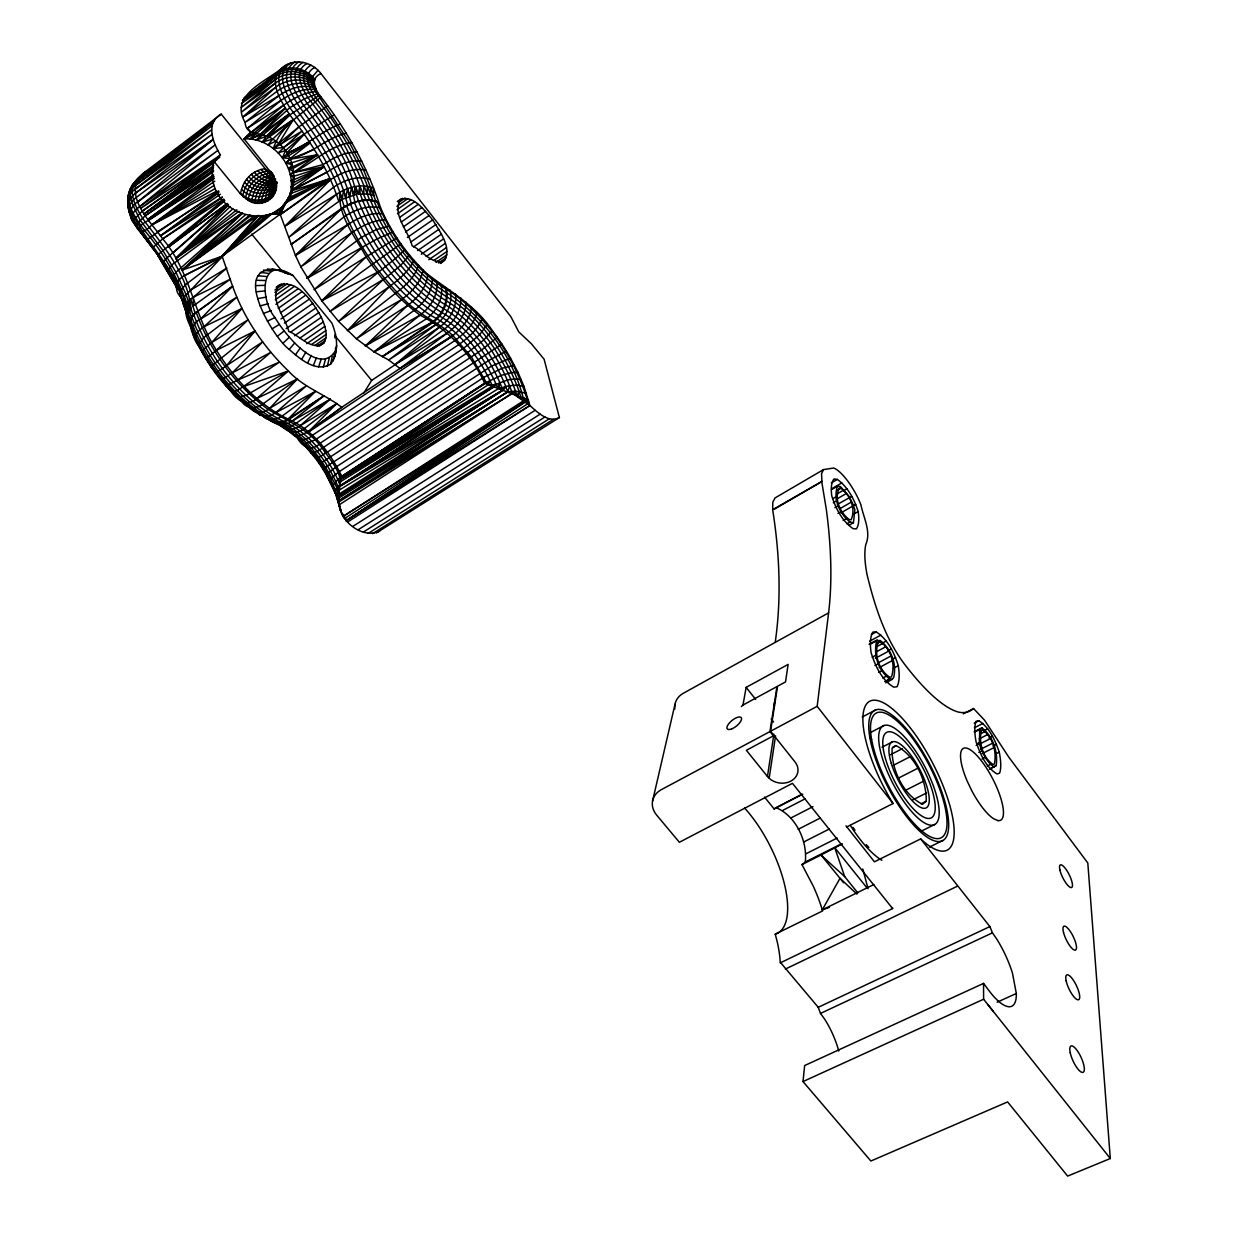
<?xml version="1.0" encoding="UTF-8"?>
<svg xmlns="http://www.w3.org/2000/svg" width="1238" height="1238" viewBox="0 0 1238 1238"><rect width="100%" height="100%" fill="white"/><g stroke="black" fill="none" stroke-linecap="round" stroke-linejoin="round"><path stroke-width="1.5" d="M487.323 324.325L479.617 334.755L464.281 347.785L320.116 443.219C311.403 452.86 300.586 446.175 296.609 435.884L306.606 446.098L311.419 453.17L317.191 451.499L467.949 352.366L483.779 339.97L492.384 330.685C476.197 306.018 450.462 291.688 427.714 274.325C407.658 255.802 391.595 232.976 380.623 207.984C367.531 166.944 346.3 128.845 319.543 95.125C314.437 88.703 310.552 77.994 320.921 73.537C312.719 62.534 295.619 57.753 284.106 66.434C268.414 80.64 228.535 94.506 245.078 122.345C246.13 135.453 257.906 132.218 266.572 136.134C282.96 142.122 293.948 159.006 293.87 176.291C294.984 240.868 198.451 219.977 214.004 161.42L220.426 155.029C213.106 143.004 204.935 123.026 221.246 114.144L265.257 168.693L273.025 175.162C259.438 175.657 250.478 187.836 247.956 200.154C260.924 209.315 279.742 197.647 276.198 181.769L275.563 190.25M471.477 307.132C470.332 319.667 460.582 329.215 451.421 336.844L399.967 368.46L388.686 359.995L374.031 351.871L356.405 338.794L338.578 321.4L321.725 300.788L300.819 266.82L295.48 255.461L280.159 214.251L281.165 208.03L289.413 196.687C298.992 168.476 273.304 137.108 244.087 138.904L272.128 173.939L275.749 183.456M427.714 274.325C426.971 287.17 417.732 298.002 407.782 305.322L356.405 338.794L401.576 299.611C411.372 292.323 420.982 282.481 423.117 270.008M320.921 73.537L510.876 316.68L518.768 331.892L531.365 343.762L544.086 359.19L559.39 417.531C548.527 423.442 537.493 412.177 529.864 405.538L523.999 386.426L517.979 372.375L511.542 372.592L501.111 375.423L484.739 383.254L341.719 476.29C330.438 452.799 313.152 430.437 288.934 419.434C255.322 403.665 230.191 374.031 211.713 342.524C193.391 308.819 188.315 268.878 162.72 238.857C151.036 222.175 126.787 200.262 138.408 178.195L214.576 120.426L136.784 180.206C130.795 184.973 128.009 192.849 127.777 200.339M129.371 206.916L129.309 209.207C123.521 194.629 134.246 179.727 145.62 171.525L221.246 114.144M895.972 745.57L892.103 748.309C891.314 769.634 903.106 794.579 922.558 804.298L926.256 801.203C926.612 779.971 915.114 755.66 895.972 745.57L892.552 747.35M181.831 298.002C173.196 290.976 175.657 280.005 184.679 275.44L222.252 256.622L185.282 284.926L180.222 291.394L179.711 293.36L191.395 327.73C186.675 321.803 192.54 314.545 197.631 311.218L232.605 286.226L222.097 256.266L257.937 215.35M197.941 341.58L196.424 340.605C190.482 331.583 185.685 317.439 197.724 311.465L232.605 286.226C244.025 318.429 263.864 347.352 288.408 370.982C303.279 387.308 324.65 394.164 341.75 407.302L399.967 368.46L452.752 335.498L471.508 357.132L487.246 384.136L489.923 380.484C476.909 353.805 457.503 328.906 430.545 315.35C392.075 288.779 363.709 248.823 346.532 205.694C355.879 200.525 368.166 197.786 378.317 202.227C366.061 197.446 351.917 201.902 341.224 208.603L291.147 244.397L346.532 205.694M297.043 437.509C318.243 456.899 334.755 482.557 340.636 510.845L334.956 491.734L336.334 488.298L339.893 485.822L339.955 484.445C328.859 458.261 310.15 433.254 283.564 421.462C240.868 400.122 210.027 358.974 193.809 314.792L196.285 312.533C209.887 350.911 235.235 385.312 268.104 409.376C287.154 420.997 309.098 429.307 322.36 448.496C329.509 458.648 338.918 469.047 340.605 481.628C339.026 490.233 338.082 499.162 339.816 507.812C343.22 524.092 364.003 538.7 379.648 531.087M142.277 211.141L219.745 157.226L143.995 213.957L213.509 167.857L145.125 215.845L135.917 224.728L137.975 229.138L158.712 256.018L134.044 223.413L134.277 219.296L142.277 211.141L220.426 155.029L140.823 208.324L217.888 150.432L139.848 206.437C135.979 209.64 129.603 214.716 132.466 220.364C127.607 210.739 124.481 196.455 134.957 189.29L211.559 129.835L135.035 185.793C120.241 198.142 135.87 218.677 144.366 230.206C165.907 255.601 182.156 285.405 191.426 317.392M127.885 200.138L128.504 209.098L132.683 219.018M279.262 284.972C268.584 299.302 285.653 317.64 288.748 331.366C298.853 334.864 312.1 351.917 323.814 343.034C328.828 335.065 324.666 325.068 321.338 317.253C313.26 302.645 295.371 275.192 276.167 287.154M276.198 181.769L276.074 187.34L274.093 194.536L275.888 185.746C268.367 196.765 251.144 194.939 242.911 185.685C246.61 176.492 255.368 169.699 265.257 168.693M892.335 679.322L889.673 678.935C878.113 670.331 873.177 654.515 876.69 640.665L880.187 640.479C891.02 649.037 896.977 663.614 893.712 677.31L892.335 679.322L885.743 682.819M335.962 349.874C319.729 378.519 283.579 332.697 274.975 317.532C259.965 300.2 259.253 253.635 292.926 275.47L331.815 322.994C337.185 335.699 339.475 352.366 330.732 364.003C316.139 373.102 299.782 358.726 289.166 349.41C272.283 337.046 228.751 262.518 279.061 270.178M242.911 185.685L241.534 189.383C250.54 199.163 270.085 199.767 276.105 186.458L275.006 192.354L276.074 187.34M963.35 713.831L973.548 708.554L984.55 720.191L1008.924 757.331L1087.815 863.01L1110.3 1158.52L1067.636 1176.1L1007.608 1101.913L870.871 1161.027L802.998 1081.563L804.654 1065.547L983.545 983.405L990.446 992.567A50.541 16.342 64.4 0 0 1016.321 993.495L1012.483 973.207A50.541 16.342 64.4 0 0 996.59 938.791L992.443 932.833L989.874 926.581L920.685 838.9L874.43 861.803L845.987 825.808M246.548 179.34C253.682 188.161 268.661 191.209 277.08 182.497L273.01 191.147L271.818 197.879L275.238 189.971M347.538 522.065L529.864 405.538L514.853 394.984L484.739 383.254C471.322 354.083 448.512 329.85 420.022 315.117C398.543 299.348 381.01 278.813 366.185 256.823C355.321 237 337.773 215.752 339.8 192.215C328.782 161.048 309.5 133.905 289.816 107.721C282.45 95.496 270.41 74.497 287.386 64.391M674.865 708.894A20.984 17.533 12.4 0 1 683.314 693.28L775.205 642.383C781.596 598.341 779.584 553.51 772.667 509.669L821.955 481.458L774.617 509.035M848.866 525.345L853.446 522.73L854.87 509.746L852.58 503.371L849.222 496.546L840.478 486.58L837.445 486.163L831.394 489.675M838.76 1051.047A48.7 19.684 65.7 0 0 824.616 1019.106L820.485 1013.442L818.225 1007.299L780.219 962.143A84.416 35.391 64.1 0 0 776.969 940.741L775.22 934.179L822.605 910.936L822.295 909.837A85.298 33.782 63.8 0 0 813.335 886.284L801.976 864.604L805.257 862.035C807.733 841.236 795.91 815.796 776.025 807.671L774.121 808.956L764.511 797.071M262.27 415.303C300.2 431.644 332.728 466.262 339.816 507.812L337.015 497.336L339.15 492.275C325.563 464.358 307.318 435.281 277.451 422.607C236.102 402.025 206.173 362.223 190.513 319.435L193.809 314.792M846.715 826.969L893.062 803.524L817.173 706.325L828.609 612.872A923.718 328.364 52.7 0 0 826.319 509.375L821.645 481.133M375.702 201.067L373.768 195.48L373.427 188.083C361.187 183.147 346.98 187.325 336.427 194.381L288.825 237.278L338.81 201.469C328.643 169.591 310.382 141.008 289.8 114.917C281.274 101.733 265.52 78.365 284.106 66.434M853.446 522.73L849.995 522.018C839.581 513.553 832.942 499.564 837.445 486.163M486.472 382.465L341.131 479.106L493.869 386.442L339.816 486.333L498.96 388.314L499.765 382.325C487.107 354.501 468.382 327.559 441.316 312.208C400.942 287.092 372.096 245.991 354.424 202.444L342.972 207.752C356.033 241.921 377.141 272.855 403.186 298.466C417.175 314.22 437.587 321.323 452.752 335.498M266.959 201.515L270.812 188.501L276.507 181.522C267.779 185.7 257.055 181.692 251.453 174.249M303.016 62.364C286.705 72.083 299.472 91.767 306.838 102.909C327.157 130.671 349.828 160.027 356.374 194.335L342.214 199.333L343.514 190.296C332.403 158.99 313.09 131.692 293.313 105.369C286.071 93.376 274.31 72.81 291.007 62.921M334.864 356.73L336.628 345.371M741.33 706.604L742.986 705.056L746.143 687.384L788.126 664.404L785.526 681.921L777.557 686.239L770.578 731.24L795.044 761.989A16.852 13.897 9.1 0 1 792.49 780.11A16.852 13.897 9.1 0 1 770.392 779.321L767.452 776.489L773.889 734.211M769.185 778.145L775.561 735.836M196.424 340.605C192.463 335.219 199.906 329.803 203.744 326.832L236.783 297.213L200.479 319.079C188.702 324.774 192.277 337.634 198.745 346.191C208.634 365.318 221.571 383.115 237.588 397.429L246.223 395.309L288.408 370.982L256.87 398.435C247.291 407.906 236.21 399.889 230.392 390.434L230.361 389.134M767.452 776.489L746.375 750.274L773.363 735.867L769.943 731.581L776.953 686.579L750.228 701.095M476.831 312.487C474.185 324.402 464.606 333.486 455.073 340.419L312.409 435.281C300.679 446.887 291.425 431.629 282.094 425.609C287.262 433.439 297.507 434.275 304.393 428.503L336.875 403.48L308.417 431.737L298.838 435.838L293.205 434.538M261.048 203.14C262.162 194.691 265.83 185.901 273.412 181.352C266.015 182.063 258.757 178.133 254.44 172.237M333.223 360.846L334.477 353.588M514.853 394.984L515.503 391.115C502.442 355.306 479.632 321.013 446.531 301.004C409.422 277.977 383.006 240.187 366.68 200.247L362.688 200.587C380.143 243.128 408.571 283.765 449.084 307.009C479.431 327.405 501.003 359.639 512.517 394.009L515.503 391.115L526.429 393.251M190.048 325.424C185.066 316.17 182.435 303.031 193.438 297.151L226.833 268.042L190.931 290.017L184.323 296.718L182.791 301.051L189.708 321.478M275.161 180.717L275.501 178.953L274.356 178.257M317.996 70.287L311.094 78.273L312.75 87.109L349.534 142.695L363.43 169.606L373.768 195.48L367.438 193.979L358.262 194.103L359.778 186.01C347.986 153.481 328.41 124.62 307.658 97.229C301.484 87.496 292.973 71.03 307.086 63.478M330.732 364.003L332.217 356.42M440.465 263.431C455.955 252.846 439.629 231.243 432.666 219.884C424.742 210.692 410.923 191.194 397.398 201.484M261.203 169.467L267.903 176.09L273.443 178.442C263.431 180.934 256.931 190.389 255.152 200.123L251.948 201.949C252.196 189.878 261.667 178.102 274.031 176.786L266.82 171.293C253.945 172.546 244.644 184.044 242.756 196.3C252.567 201.345 266.866 202.614 273.923 192.416L272.886 196.532M270.457 171.618L274.294 176.229M366.68 200.247L370.456 200.324C386.132 238.624 411.48 274.882 447.042 297.027C481.567 318.027 505.398 353.851 519.093 391.27L517.004 396.098L515.503 391.115L507.704 391.842L338.933 495.943L335.158 493.188L326.693 475.5L328.766 472.498L336.751 466.525L491.687 366.03L510.551 358.138L517.979 372.375M145.62 171.525L132.002 185.468L130.207 194.289L131.584 202.119L140.033 219.977L162.611 250.076L175.951 272.283L185.979 294.443L193.035 315.272M335.931 494.411L332.573 486.07L337.819 479.4L340.605 481.628L341.642 476.645L484.739 383.254L483.919 377.311L501.885 368.351L514.435 365.256M184.679 275.44L222.097 256.266L280.159 214.251L281.568 207.659L286.334 201.995L291.967 190.064L324.155 166.79L293.654 172.361L290.404 174.821L293.824 177.901L291.286 180.825L293.22 184.462L291.255 186.752L291.967 190.064L326.94 172.206C337.061 165.474 349.24 159.485 361.713 161.079M334.755 337.881L335.513 334.399M247.956 200.154L240.373 193.762L241.534 189.383M311.357 451.669L311.419 453.17M254.548 202.692L255.152 200.123L255.941 202.955L258.417 200.247C260.057 191.766 264.994 183.379 273.273 179.974L264.638 177.189L257.69 170.643M327.405 366.092L329.215 358.293M652.55 801.11L674.989 704.298M418.521 265.319C414.885 277.219 405.058 286.164 395.371 293.406L347.445 330.577L389.212 286.752C398.868 279.571 408.772 271.432 413.972 260.32M273.784 182.559L266.65 192.494L264.731 202.398L267.47 198.034L268.244 200.819L271.958 189.863L276.755 182.125C267.934 188.486 255.152 184.833 248.776 176.694M138.408 178.195C124.496 190.281 137.588 210.739 145.558 222.546C165.134 247.894 187.603 275.579 190.962 308.293L187.712 314.978C181.599 271.076 142.633 243.112 128.272 203.543L130.64 198.049L135.406 193.174L212.054 134.354L134.957 189.29M220.766 378.271C221.323 381.691 229.788 373.922 232.342 372.839L270.859 352.304L238.238 379.818L226.384 385.807L211.141 366.696L198.529 344.938L203.496 337.819L241.967 308.463L203.744 326.832M130.454 188.656L128.288 197.848L129.216 195.759M323.335 367.067L325.532 359.159M366.061 170.225C353.604 167.424 340.729 172.902 330.484 179.711L280.314 214.592L282.604 206.576L280.159 214.251L271.787 213.911L265.922 215.412L222.097 256.266L182.032 270.163L242.246 213.493M482.139 318.243C478.054 329.494 468.351 337.695 458.911 344.52L314.854 440.063L305.244 443.947L302.567 443.235L301.685 440.821M523.999 386.426L516.927 385.157L509.716 385.73L507.704 391.842L338.964 500.694L337.015 497.336L338.175 500.508M350.385 203.914C368.351 248.281 397.769 290.156 438.948 315.644C465.364 330.531 483.609 356.776 495.943 383.873L341.131 479.106L488.577 384.585L489.923 380.484L492.353 385.916L507.41 380.004L514.404 378.921L521.183 379.447M320.828 96.843C304.099 113.262 280.84 124.759 273.381 148.529L283.115 147.601L334.121 114.825M318.599 366.897L321.261 358.974M994.083 766.879C985.974 761.912 982.539 752.302 979.32 743.821L979.784 729.414L981.935 727.836C993.216 736.672 998.045 751.636 996.219 765.595L989.348 769.262M326.94 172.206L291.735 190.776L329.973 178.643L280.314 214.592L283.781 205.338M313.307 365.55L316.479 357.736M272.159 194.598L270.132 199.488L269.992 196.486M340.342 124.001C321.215 131.042 306.467 146.316 286.984 152.816L304.285 134.277L285.498 150.572L282.45 157.752L290.063 158.572C311.094 155.121 325.842 137.882 346.238 133.255M140.451 231.862L152.939 247.817M157.876 255.322L178.04 289.615L158.015 255.848L158.263 254.455L224.805 200.587L168.445 247.089L227.421 203.713M280.314 214.592L285.808 202.784L329.973 178.643L290.791 193.561L290.296 192.478M973.548 708.554C968.41 713.367 960.982 713.599 954.808 710.844A129.696 37.651 61 0 1 943.139 704.236A130.036 37.744 60.9 0 1 907.872 668.458C886.037 641.64 875.08 607.641 867.018 574.463A130.222 37.635 61.4 0 1 865.764 544.612C871.413 531.706 863.567 517.979 860.967 504.996A31.879 9.316 60 0 0 833.669 468.026L823.502 469.604L821.537 473.752L821.955 481.458M307.581 363.074L311.295 355.461M264.715 215.876L262.317 216.805L262.874 215.66L222.097 256.266L271.787 213.911L282.233 207.056L273.242 213.57L265.922 215.412M370.456 200.324L376.971 201.655C391.873 237.773 416.061 272.236 450.539 291.889C487.478 317.16 513.816 356.792 527.156 399.178L525.624 401.901L346.145 520.703L345.51 517.391M829.414 907.346L822.295 909.837L839.998 878.284L821.011 855.025L801.976 864.604M509.716 385.73L505.831 386.535L502.659 389.753L499.765 382.325L497.521 387.788L495.943 383.873L494.38 386.627L339.816 486.333L503.03 389.893L338.933 495.943L336.334 488.298L339.336 490.031L503.03 389.893L338.995 494.117L338.253 493.529L338.949 495.556M266.82 171.293L264.963 168.724L271.401 175.363M334.554 488.933L323.242 469.713L327.497 465.937L488.499 360.629L506.388 351.081L510.551 358.138M301.546 359.5L305.848 352.211M409.499 255.043L400.849 265.226L384.801 278.581L329.958 311.419L395.495 258.479L405.136 249.519M264.653 199.179L262.379 202.955L261.605 199.922L258.51 203.202L258.417 200.247M492.384 330.685L497.274 337.309L481.505 350.122L327.358 452.133C324.681 453.123 316.742 460.196 315.907 457.487M285.498 150.572L278.225 152.847L301.979 131.104L273.381 148.529L278.798 143.36L293.313 119.591L267.594 136.582L289.8 114.917L319.543 95.125M363.848 392.972L371.632 380.422L395.139 364.699M295.356 354.919L300.261 348.033M262.27 142.076L293.313 119.591L272.731 139.089L262.27 142.076L266.572 136.134L289.15 113.942L260.707 134.153L250.153 139.043L256.003 133.162L244.087 138.904L250.308 132.652M130.903 187.944L135.654 182.744L212.843 122.794L136.784 180.206M272.731 139.089L268.012 144.908L275.857 141.086M216.263 372.468L215.505 373.133L226.693 365.55L255.013 330.995L216.341 350.339L208.355 356.745L206.529 359.128L206.947 360.273M268.6 214.886L222.097 256.266L258.866 215.505M273.242 213.57L280.159 214.251L278.751 210.042M289.166 349.41L294.675 343.05M525.113 401.53L343.003 516.478L343.065 514.188L344.412 518.645L525.113 401.53L527.156 399.178L528.44 399.889L528.394 404.192L527.156 399.178L517.979 396.593L519.093 391.27L521.26 398.682L524.216 398.002L525.113 401.53L346.145 520.703L529.864 405.538M400.524 199.272C391.409 214.282 409.02 231.769 412.084 245.774C422.096 250.138 431.257 264.545 443.606 261.28M203.078 353.743L202.336 352.056L203.914 349.255L211.713 342.524L241.967 308.463M190.931 290.017L222.252 256.622M249.024 406.853C254.007 413.709 263.292 413.709 269.605 408.432L297.46 378.936L256.87 398.435M289.8 114.917L266.572 136.134L256.266 140.111L261.667 134.447L250.153 139.043L285.374 108.139L250.85 132.652L244.087 138.904L254.13 132.868L285.374 108.139L260.707 134.153L289.816 107.721L304.192 98.978L318.352 93.361M336.427 194.381L285.08 226.121L330.484 179.711M200.479 319.079L232.605 286.226M393.096 231.955L377.172 238.857L307.039 278.302L351.871 232.605C362.084 225.966 373.768 219.699 386.256 219.884M232.342 372.839L262.657 341.889L226.693 365.55M222.097 256.266L262.054 215.675L262.317 216.805M383.285 213.895C370.688 212.038 358.215 217.826 347.893 224.542L295.48 255.461L341.317 208.866M228.535 204.966L175.657 258.587L241.89 213.029M268.073 418.073L267.393 417.779C272.422 424.139 282.032 423.582 288.114 419.078L315.35 391.487L271.401 415.04L265.659 416.386L258.68 414.142C270.132 419.001 283.672 432.82 296.346 423.102L330.298 399.162L300.354 425.624C293.901 430.7 284.678 430.576 278.844 424.371L280.964 425.733M314.669 67.486C300.432 75.131 310.893 91.179 317.562 99.968C341.394 130.083 360.273 164.066 372.777 200.386M311.001 65.196C295.526 74.11 308.045 92.138 315.288 101.996C338.763 131.352 356.637 164.855 369.543 200.061M377.281 272.345L321.725 300.788L366.185 256.823L396.903 237.928M280.531 144.908L298.915 126.864L327.606 105.756M298.915 61.9C281.831 72.392 295.712 93.345 303.449 105.184C324.681 132.265 343.452 161.899 354.083 194.83L355.708 186.505L358.262 194.103M294.876 62.086C277.173 73.212 291.905 95.187 299.967 107.598C320.921 134.277 339.475 163.478 349.936 195.975L351.561 187.402L354.904 202.026M216.341 350.339L248.08 319.775L211.713 342.524M436.766 281.784C438.422 294.907 430.375 307.674 420.022 315.117L365.318 345.928L407.782 305.322M230.144 206.669L175.657 258.587L238.934 211.296M283.115 343.127L289.212 337.355M339.336 490.031L337.881 486.41L340.141 484.321L337.819 479.4L340.388 477.481L485.048 383.362M383.176 279.711L338.578 321.4L389.212 286.752M315.566 88.084C303.186 83.673 289.274 88.409 278.937 95.651L243.066 116.914L276.089 86.908C286.999 79.031 302.985 77.375 314.498 84.896M314.251 149.38L290.342 159.145L285.932 163.137L292.245 164.793L288.609 168.879L293.514 171.293L290.404 174.821L293.87 176.291L324.155 166.79L291.255 186.752M315.504 458.168L319.543 464.018L320.224 463.538L316.99 459.004M347.893 224.542L300.819 266.82L351.871 232.605M242.199 213.4L175.951 272.283L172.933 276.12L172.732 280.33M165.49 264.421L163.014 263.214L165.505 259.237L227.823 204.084M275.486 185.081C267.006 193.747 252.026 190.992 244.582 182.342M172.5 253.341L228.303 204.595M256.39 216.464L182.032 270.163L245.279 214.948M275.904 412.579L306.482 385.807L269.605 408.432M232.837 208.959L175.657 258.587L236.814 209.795M361.047 248.807L314.05 289.692L366.185 256.823M314.235 83.472C303.264 74.868 286.628 74.884 275.424 83.039L241.781 111.884L276.089 86.908M135.406 193.174L213.292 139.368L137.867 201.825C129.959 206.375 127.7 216.418 134.044 223.413M466.092 302.18C466.061 314.885 457.162 325.965 447.258 333.084L395.154 364.514L439.505 327.111C449.889 319.76 457.549 306.684 455.383 293.685M317.284 91.581C304.904 91.751 293.545 98.375 283.61 105.215L250.85 132.652L247.755 128.025L281.057 100.371C291.178 93.392 303.805 87.511 316.355 89.817L314.947 86.443C302.939 80.315 287.881 83.58 277.266 91.132L243.066 116.914M167.764 246.053L224.078 199.597M278.798 143.36L298.915 126.864M314.158 82.219C303.79 72.748 286.721 71.2 275.269 79.603L241.24 107.397L275.424 83.039M139.848 206.437L215.257 144.784L137.867 201.825M289.15 113.942L256.266 140.111M254.13 216.124L182.032 270.163L249.859 214.948M285.08 226.121L333.641 187.124C344.04 180.191 357.596 175.316 369.976 179.231M255.013 330.995L210.831 366.572L211.977 366.479M445.432 287.495C448.961 300.494 442.477 314.916 431.675 322.499L374.031 351.871L420.022 315.117M182.032 270.163L249.534 216.526M295.48 255.461L344.365 216.604C354.811 209.764 368.104 204.626 380.623 207.984M269.466 419.806C276.337 424.278 285.328 426.692 292.369 420.966L323.892 395.912L288.114 419.078M309.407 141.797L287.572 153.698L282.45 157.752L288.671 155.648L310.104 142.881L290.063 158.572L285.932 163.137L291.688 162.766L317.501 154.827L293.654 172.361L323.041 164.623L333.687 158.17L345.046 153.527L356.946 151.841M278.937 95.651L245.078 122.345L281.057 100.371M314.266 81.135C304.548 70.984 287.262 68.075 275.641 76.648L241.441 103.528L275.269 79.603M135.035 185.793L211.822 125.951L135.654 182.744M277.374 336.225L284.028 331.103M314.56 80.238C305.538 69.56 288.206 65.552 276.523 74.234L242.385 100.386L275.641 76.648M307.039 278.302L361.403 237.34L376.367 229.603L389.537 225.92M213.292 139.368L136.381 197.368C131.197 201.036 126.524 208.247 130.222 214.468M213.741 176.369L148.328 220.457C131.893 228.488 139.801 238.176 151.825 224.898L214.251 178.427M222.407 197.275L162.72 238.857L152.398 247.848M450.152 290.218C453.247 303.233 446.361 317.207 435.714 324.696L388.686 359.995L439.505 327.111M399.967 368.46L447.258 333.084M213.555 170.473L147.693 219.528L213.694 176.307M400.926 243.793L321.725 300.788M306.947 432.666L341.75 407.302L308.417 431.737M218.662 190.822L146.842 239.739M168.445 247.089L227.188 203.465M315.35 391.487L282.094 416.138C276.956 419.728 269.42 421.508 264.143 417.252M222.236 197.059L160.445 235.839L217.795 193.407M276.523 74.234L244.056 98.065L277.885 72.392C289.506 63.649 306.73 68.492 315.025 79.557M214.669 162.132L143.995 213.957L213.772 165.629M241.952 213.122L171.85 264.839L167.795 271.184L173.815 281.181M213.509 171.571L147.693 219.528L213.586 174.852M365.318 345.928L413.941 310.506C424.092 303.124 432.789 291.317 432.279 278.271M297.46 378.936L263.245 403.696C256.111 410.474 243.638 408.463 240.435 398.698M395.154 364.514L443.359 329.912C453.495 322.685 461.82 310.599 460.706 297.693M276.863 287.092L281.506 283.827M397.847 201.608L402.536 198.297M274.929 289.94L284.183 283.394M398.76 202.475L404.996 198.065M274.929 292.4L287.262 283.703M396.949 206.297L407.859 198.591M275.254 295.572L290.636 284.725M397.058 209.717L411.047 199.86M275.3 299.782L294.257 286.442M397.413 213.834L414.498 201.809M275.919 304.316L298.018 288.81M399.503 217.486L418.119 204.409M278.194 308.339L301.84 291.75M401.251 222.035L421.833 207.613M280.422 312.858L305.631 295.217M403.402 226.802L425.547 211.311M280.964 318.924L309.299 299.132M405.46 231.986L429.184 215.427M284.446 323.133L312.796 303.387M407.364 237.51L432.666 219.884M214.808 181.15L151.825 224.898L216.557 191.225M160.445 235.839L220.41 194.18M286.071 328.689L316 307.891M410.598 242.153L435.915 224.558M290.497 332.233L318.878 312.549M413.523 246.919L438.84 229.37M294.52 335.808L321.338 317.253M417.639 250.618L441.409 234.183M435.714 324.696L382.418 356.559L431.675 322.499M299.642 338.253L323.335 321.911M421.338 254.239L443.529 238.919M304.254 340.558L324.82 326.383M426.12 256.576L445.169 243.453M306.761 343.684L325.764 330.608M428.812 259.717L446.299 247.677M311.868 344.272L326.136 334.461M434.136 260.274L446.887 251.515M314.808 345.51L325.934 337.866M435.977 262.363L446.903 254.873M317.191 346.207L325.161 340.744M438.531 263.013L446.361 257.659M319.033 346.3L323.814 343.034M440.542 263.029L445.247 259.81M497.274 337.309L501.947 344.118L319.543 464.018M323.892 395.912L288.934 419.434C283.517 423.226 275.656 424.464 270.194 420.115M382.418 356.559L432.449 322.901C442.833 315.628 449.007 302.118 446.469 289.522M145.125 215.845L213.385 170.24M308.68 431.954L451.421 336.844M162.72 238.857L223.707 199.07M157.396 231.8L219.126 191.952M339.893 485.822L493.869 386.442L340.605 481.628M148.328 220.457L214.019 178.133M338.933 495.943L503.386 390.032L505.831 386.535C493.095 355.507 472.823 325.579 443.297 308.494C403.959 283.904 375.826 243.809 358.556 201.33M346.145 520.703L527.868 403.696L527.156 399.178M338.81 201.469L341.874 199.504L339.8 192.215L342.214 199.333M247.755 128.025L283.61 105.215M483.919 377.311L337.974 472.467L330.438 479.183L329.834 481.381L331.459 482.495M352.938 526.336L535.11 410.32M214.22 185.36L151.825 224.898L215.288 188.532M358.277 529.694L540.155 414.142M363.399 532.061L544.952 416.974M374.031 351.871L425.934 319.125C436.519 311.605 443.823 297.971 441.161 284.879M368.212 533.408L549.378 418.754M372.592 533.671L553.309 419.434M376.429 532.897L559.39 417.531M338.964 500.694L511.743 393.684L511.696 391.332M272.066 328.859L279.231 324.449M293.654 172.361C312.966 163.107 329.571 145.156 351.778 142.556M300.354 425.624L336.875 403.48M823.502 469.604L775.034 497.955L772.806 502.226L772.667 509.669M831.302 482.913L837.321 479.416C847.922 487.045 854.344 499.347 858.182 511.573A74.326 22.067 59.7 0 1 856.325 528.936L853.075 528.657C842.134 521.043 835.635 508.385 831.781 495.912A73.228 21.386 60.4 0 1 834.041 478.951L837.321 479.416M831.828 488.701L841.855 482.897M837.693 490.186L841.02 488.267C850.227 495.355 856.108 508.539 851.11 519.774L849.299 519.604C840.029 512.578 833.948 499.239 839.209 488.035L841.02 488.267M836.888 494.024L843.542 490.186M843.589 490.759L846.931 488.84M833.019 498.558L836.083 496.794M836.408 499.239L846.374 493.498M833.298 502.752L836.362 500.972M272.623 173.645L270.534 171.277M292.369 420.966L330.298 399.162M837.461 504.377L851.79 496.345M834.892 507.657L837.971 505.893M839.658 508.818L851.295 502.133M347.445 330.577L401.576 299.611M837.956 513.476L841.035 511.712M840.989 512.857L855.752 504.33M853.152 514.451L858.182 511.573M843.14 520.44L846.204 518.676M846.931 523.767L849.995 522.018M317.501 154.827L293.112 168.414L288.609 168.879L317.501 154.827L290.342 159.145M775.205 642.383L828.609 612.872M871.351 634.568L876.21 631.922C887.909 639.35 894.238 652.89 898.293 665.688A79.387 25.039 61 0 1 896.993 686.765L893.697 687.152C881.58 679.786 875.204 665.796 871.119 652.736A78.381 24.141 61.8 0 1 872.867 632.076L876.21 631.922M742.986 705.056L749.516 701.497M869.587 641.222L880.883 635.094M869.107 644.286L877.231 639.876M870.19 644.193L876.69 640.665M876.891 643.466L880.233 641.655C891.128 649.223 895.739 664.481 891.422 676.969L889.58 677.171C878.593 669.681 873.811 654.252 878.376 641.764L880.233 641.655M881.363 643.683L886.207 641.067M877.819 646.112L882.833 643.404M875.792 652.132L885.789 646.731M872.202 657.208L875.498 655.428M888.141 650.693L891.36 648.96M875.343 658.307L888.667 651.126M877.696 663.119L891.035 655.954M874.957 665.502L878.268 663.723M251.887 199.566L249.411 200.896L248.714 198.591L245.573 198.637C246.935 186.396 256.266 174.806 268.986 173.521M892.366 659.328L895.6 657.595M879.166 667.638L892.536 660.458M878.562 672.404L881.858 670.64M769.943 731.581L661.402 789.627A22.532 18.307 12.5 0 0 656.651 815.099L679.368 842.273L792.459 783.329L892.613 908.553L780.219 962.916M770.578 731.24L817.173 706.325M893.434 668.288L898.293 665.688M882.849 678.037L886.145 676.273M884.721 681.565L889.673 678.935M887.151 680.807L890.432 679.058M862.236 717.003L875.87 709.807M870.252 732.664L883.917 725.514M882.044 747.226L892.319 741.902M776.025 807.671L801.729 794.363M774.121 808.956L802.766 794.131M782.911 810.302L805.102 798.835M890.447 754.778L902.394 748.603M974.198 723.147L978.856 720.748C989.704 727.65 995.151 740.448 999.252 752.147A74.729 21.835 62 0 1 999.608 773.224L996.93 773.936C985.727 767.111 980.248 753.896 976.117 741.98A73.955 21.046 62.6 0 1 976.132 721.243L978.856 720.748M790.834 818.009L812.979 806.634M893.062 765.486L910.1 756.728M974.321 727.836L982.895 723.425M974.167 731.813L981.935 727.836M975.095 731.813L979.784 729.414M979.382 731.797L982.802 730.033C993.186 737.477 996.776 751.946 994.393 764.063L992.891 764.434C982.43 757.068 978.732 742.444 981.301 730.327L982.802 730.033M984.241 730.606L987.661 728.857M979.939 734.134L985.061 731.519M798.231 829.29L820.407 817.978M898.834 777.928L917.59 768.349M979.181 738.885L987.707 734.536M976.658 744.007L979.8 742.398M989.007 737.941L992.427 736.192M976.163 745.415L979.32 743.821M980.14 743.837L990.369 738.622M980.682 749.253L992.644 743.187M978.825 752.394L981.982 750.785M803.725 841.979L829.383 828.965M906.34 789.921L923.455 781.24M993.062 746.096L996.497 744.363M216.635 160.089L214.004 161.42L240.373 193.762M982.198 753.602L994.176 747.52M982.028 758.971L985.185 757.362M995.816 753.896L999.252 752.147M806.248 853.647L837.182 838.049M912.793 799.887L926.55 792.954M987.336 766.028L990.508 764.434M991.499 767.962L996.219 765.595M805.257 862.035L841.051 844.053M921.134 803.772L926.256 801.203M842.397 843.836L821.011 855.025L844.672 876.581L857.81 892.908M921.304 831.147L934.705 824.493M929.459 847.086L942.892 840.463M822.295 909.837L873.889 884.52M267.346 321.215L274.975 317.532M287.572 153.698L310.104 142.881M785.372 969.091L957.562 886.129M495.943 383.873L492.244 385.637L488.577 384.585M818.225 1007.299L989.874 926.581M820.485 1013.442L992.443 932.833M802.998 1081.563L983.606 999.236L983.545 983.405M997.085 1002.223L1016.321 993.495M238.238 379.818L279.494 362.053L237.464 390.465L231.924 391.796L225.285 384.894L226.384 385.807M775.22 934.179L777.975 933.034A80.919 32.853 63.3 0 0 783.639 880.93A80.919 32.853 63.3 0 0 744.626 808.074M139.523 228.968L137.975 229.448L133.534 222.314M263.338 313.493L271.339 310.552M499.487 388.515L505.831 386.535L507.704 391.842L338.872 498.063L337.34 495.494M288.408 370.982L244.211 386.333L249.07 393.653M260.119 305.894L268.429 303.681M498.96 388.314L501.901 387.649M257.783 298.59L266.294 297.089M250.432 216.495L253.976 215.892M256.374 291.766L265.009 290.93M242.927 195.48L240.451 193.422L245.697 197.213L243.36 196.873M255.941 285.607L264.592 285.359M256.467 280.252L265.04 280.5M257.937 275.811L266.356 276.492M260.305 272.391L268.476 273.397M518.459 396.903L520.873 397.212L520.981 398.466M263.508 270.07L271.354 271.292M284.245 272.422L292.926 275.47M267.47 268.894L274.913 270.209M272.066 268.863L283.688 271.168M284.431 272.7L289.444 274.279M277.204 269.961L281.366 271.617M136.706 226.833L135.623 225.749M200.943 347.847L199.55 347.166L195.124 337.835M274.109 421.864L277.266 423.535M237.588 397.429L235.359 394.102M258.34 413.059L260.955 414.56M268.878 419.527L251.701 408.834M277.095 422.498L280.84 424.835M276.213 211.744L280.159 214.251M287.123 429.168L290.141 431.83M283.626 427.342L285.545 428.565M253.125 410.505L260.707 415.442M323.242 469.713L319.621 463.956M254.951 411.681L240.961 400.462M257.117 412.316C226.26 389.877 202.459 357.689 189.785 321.71M288.439 430.731L294.721 435.466M249.148 407.395L235.638 395.634M292.106 433.145L299.256 439.475M856.897 894.099L839.998 878.284L843.635 882.771M920.685 838.9L921.428 839.627A83.875 27.205 62.5 0 0 946.343 794.486A83.875 27.205 62.5 0 0 872.79 700.29A83.875 27.205 62.5 0 0 892.319 802.348L893.062 803.524M341.719 476.29L337.974 472.467L341.642 476.645M301.886 442.229L315.597 458.493M993.371 1011.508L987.8 1004.513M190.451 322.53L188.191 319.218L185.437 308.633M306.606 446.098L308.974 448.883M251.701 234.137L282.96 272.283M334.755 335.436L371.632 380.422M867.405 888.42L834.737 847.674L844.672 876.581M983.606 999.236L1110.3 1158.52M746.143 687.384L755.675 699.424M771.181 718.969L773.564 721.986M221.045 379.478L206.529 359.128L198.529 344.938M320.224 463.538L323.257 468.196M159.609 257.411L169.173 272.747M207.984 360.335L209.98 363.415M501.947 344.118L506.388 351.081M324.279 469.744L327.095 474.494M230.392 390.434L230.918 391.332M339.057 504.779L341.1 510.923M366.061 200.045L359.778 186.01L360.165 193.871L362.595 200.37M133.781 221.602L135.128 224.217M176.214 287.185L176.848 288.547M179.711 293.36L180.531 296.702M181.073 296.331C170.798 261.992 139.12 239.63 128.056 206.344M182.976 303.031L193.701 334.105L191.967 329.323M337.881 486.41C326.6 459.747 307.535 434.306 280.469 422.328C238.33 401.329 207.845 360.722 191.859 317.098M337.726 492.709L339.15 496.067M183.178 301.329L185.174 306.312L179.82 295.139M373.907 200.788C389.521 238.655 414.854 274.79 450.957 295.433C486.225 320.147 514.095 358.865 523.844 400.601L343.003 516.478L341.456 512.393L341.75 513.847M189.801 320.905L185.685 310.784M185.839 306.359L190.296 319.512M323.799 447.552L325.888 453.031M351.19 203.295L347.46 188.671L345.944 197.476L343.514 190.296L347.63 204.843M341.874 199.504L344.288 206.622M190.714 299.348L195.124 313.199M467.949 352.366L469.929 358.231M356.374 194.335L358.478 201.098M188.516 316.123L189.956 320.936M862.793 868.999L868.024 888.636M186.876 304.022L188.284 312.75M340.017 506.512L340.729 511.077M188.501 301.67L189.368 310.506M892.552 907.779L892.613 908.553M335.498 347.909L335.606 351.731M363.678 185.932L363.895 193.747M370.595 186.984L370.766 194.567M367.315 186.257L367.438 193.979M881.858 860.317A72.779 25.193 62.7 0 1 850.367 825.483M868.859 847.426A69.622 24.11 62.7 0 1 866.275 844.672M854.963 830.249A69.622 24.11 62.7 0 1 852.951 827.278M774.384 705.908A16.063 13.494 8.8 0 1 774.586 702.395M193.438 297.151L193.02 306.157L230.407 279.154L193.438 297.151M339.011 501.901L339.305 504.764L511.743 393.684L339.011 501.901M288.439 197.848L287.649 199.983L329.973 178.643L288.439 197.848M324.155 166.79L293.514 182.682L291.286 180.825L324.155 166.79M997.874 820.577L993.572 818.72A40.452 12.024 62.6 0 1 971.83 790.803L967.218 781.163A40.452 12.024 62.6 0 1 966.352 748.062A40.452 12.024 62.6 0 1 996.544 786.873A40.452 12.024 62.6 0 1 997.874 820.577M869.896 737.833A73.475 23.832 62.5 0 0 936.33 841.345A73.475 23.832 62.5 0 0 919.849 747.195A73.475 23.832 62.5 0 0 869.896 737.833M871.598 739.334A70.287 22.795 62.5 0 0 935.139 838.42A70.287 22.795 62.5 0 0 919.463 748.433A70.287 22.795 62.5 0 0 871.598 739.334M879.475 746.375A55.648 18.044 62.5 0 0 929.692 825.05A55.648 18.044 62.5 0 0 917.575 754.112A55.648 18.044 62.5 0 0 879.475 746.375M883.452 750.027A48.22 15.645 62.5 0 0 926.937 818.287A48.22 15.645 62.5 0 0 916.569 756.944A48.22 15.645 62.5 0 0 883.452 750.027M891.267 763.304A37.094 12.024 62.5 0 0 926.179 807.888A37.094 12.024 62.5 0 0 909.775 753.725A37.094 12.024 62.5 0 0 891.267 763.304M731.503 728.996A8.976 3.575 -38.9 0 0 741.5 718.179A8.976 3.575 -38.9 0 0 729.693 722.621A8.976 3.575 -38.9 0 0 731.503 728.996M1070.236 1052.78A14.485 4.395 65.2 0 0 1082.646 1072.448A14.485 4.395 65.2 0 0 1078.36 1052.315A14.485 4.395 65.2 0 0 1070.236 1052.78M1066.166 980.914A13.742 4.054 64.4 0 0 1078.035 999.824A13.742 4.054 64.4 0 0 1073.98 981.146A13.742 4.054 64.4 0 0 1066.166 980.914M1063.519 932.415A13.262 3.822 64 0 0 1075.141 950.18A13.262 3.822 64 0 0 1070.576 931.858A13.262 3.822 64 0 0 1063.519 932.415M1059.867 869.896A12.643 3.544 63.4 0 0 1070.916 887.584A12.643 3.544 63.4 0 0 1067.187 871.088A12.643 3.544 63.4 0 0 1059.867 869.896"/></g></svg>
